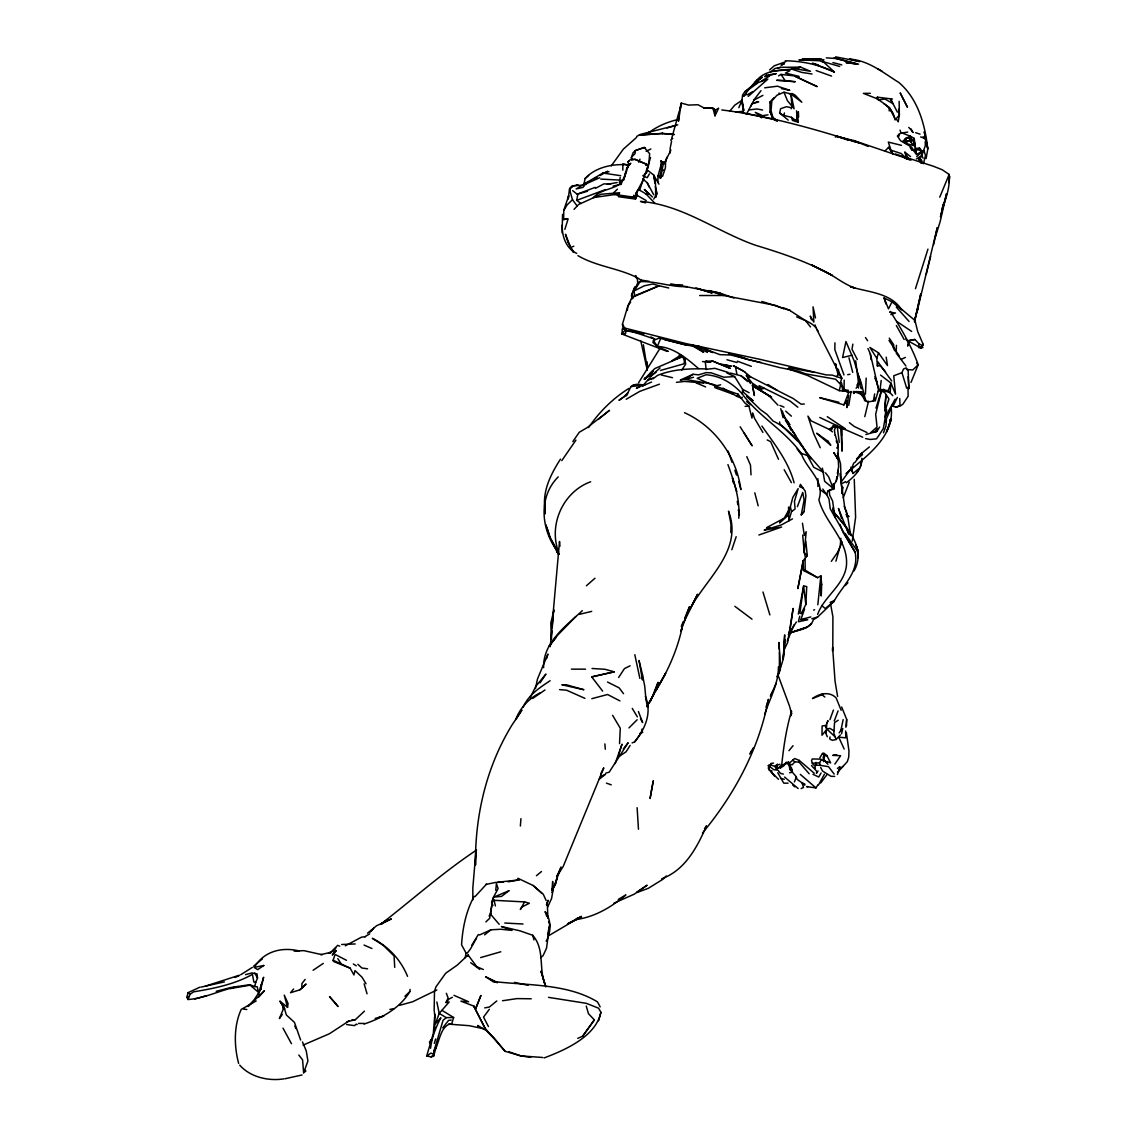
<?xml version="1.0" encoding="UTF-8"?>
<svg xmlns="http://www.w3.org/2000/svg" width="1137" height="1137" viewBox="0 0 1137 1137"><rect width="100%" height="100%" fill="white"/><g stroke="black" fill="none" stroke-linecap="round" stroke-linejoin="round"><path stroke-width="1.5" d="M661.066 164.794L658.053 175.837L661.862 175.908L660.512 178.324L659.83 176.533L661.251 170.28L661.066 160.814L663.638 163.501M738.78 518.23C740.244 499.612 734.218 481.832 727.936 464.621M472.821 899.864L472.836 887.855L476.048 849.851L475.493 865.015M841.579 435.542L841.607 427.185L841.991 451.176L841.039 428.72M434.732 1029.667L434.831 1014.289L433.311 1033.533L426.702 1055.989L431.136 1056.898L433.567 1056.273L436.537 1045.841L433.993 1051.029L433.567 1056.273M646.242 200.553L637.146 195.393L636.009 192.992L638.596 189.595L639.662 190.021L647.834 166.3L646.825 171.204L647.436 170.124L653.69 175.041L658.934 184.166M769.976 111.682L772.876 117.509L777.196 120.55L772.805 118.546L769.976 111.682L770.047 101.932L774.141 97.626M544.978 513.512L545.149 499.314M562.161 232.914L562.531 214.381M564.847 229.319L568.145 218.858L563.654 219.569L563.767 210.444L568.642 195.749L568.258 198.861M730.849 532.613L730.963 523.986L728.519 511.181C743.641 550.72 705.679 578.591 689.576 609.745L697.578 594.225L681.631 626.814M844.194 380.099L844.052 389.735L847.335 391.952L851.286 392.18M899.054 136.127L899.083 134.237L901.058 133.128L907.71 132.105M834.942 342.834L834.842 349.627L843.967 374.94M822.378 468.146L824.652 481.292L833.876 488.938L833.322 483.609L833.933 484.689L833.876 488.938L827.949 491.013L826.684 494.581L829.015 499.143L830.237 508.822L855.067 552.156C859.558 572.138 842.403 585.64 833.975 601.416L817.688 616.979L813.325 619.779C810.482 629.301 798.174 629.898 790.371 632.755L807.128 627.112L811.591 623.616M625.009 176.448L626.757 167.921M893.654 348.107L893.739 344.767L889.262 338.158M758.891 535.001L781.616 527.028L764.377 530.126L781.417 524.882L788.808 520.86L788.552 507.074M846.511 725.832L846.681 719.451L841.678 707.029M657.882 181.749L658.053 175.837L660.512 178.324M865.428 394.155L866.181 378.109M475.479 864.987C474.896 816.096 486.195 767.049 511.934 725.136L521.911 710.014L515.814 719.522C520.05 707.797 528.947 698.473 540.018 692.888M846.511 473.376C865.84 456.591 894.407 437.162 891.209 407.927M889.191 110.914L889.305 107.489L883.904 103.566M805.451 557.457L804.243 552.511L806.176 531.704L804.328 535.428L802.466 523.205M619.324 182.929L620.205 177.5M293.573 989.005L290.518 992.715L299.699 989.901L301.746 988.295L301.959 983.491L305.142 979.44M896.169 351.816L896.453 345.335M807.057 453.251L823.828 472.409L813.722 467.279L807.398 455.596L801.187 453.251C784.374 430.07 758.99 416.767 742.376 394.084L742.589 389.309L734.616 376.589L726.841 372.936M799.78 616.169L798.373 621.783L807.725 619.75L800.832 619.58L804.57 609.034L801.173 613.824L805.835 604.458L806.73 586.578L803.632 585.996L798.33 614.108M260.714 989.432L263.628 977.237L260.885 986.077L260.927 989.403M832.44 650.876L832.625 647.578L835.055 681.333L837.614 696.427M783.535 653.931L783.222 659.133L778.646 674.156M783.947 647.01L784.686 634.901L783.222 659.133L785.369 639.506L783.819 645.972M546.826 916.507L545.092 911.576C551.473 919.947 551.303 932.283 546.186 941.209M364.039 1024.067C381.989 1018.098 399.84 1008.263 409.888 991.549L410.031 989.417M543.628 667.661C542.846 642.576 565.814 626.174 582.315 610.683M669.977 153.168L670.219 149.999M670.446 146.844L671.583 141.272M801.187 453.251C806.332 469.211 825.49 480.567 818.882 499.797C825.164 523.603 849.581 540.928 846.283 567.022C843.029 586.123 823.87 596.769 817.631 614.421M520.376 826.002L520.945 818.626M551.985 630.964L551.346 639.321L550.82 622.962L553.961 609.972L552.795 617.107L559.518 541.425L559.944 546.243M552.241 627.61L553.264 614.236L550.265 646.626M840.854 538.313L840.257 545.845L835.908 561.181M884.685 410.94L885.936 395.25L884.941 406.904M886.462 419.88L885.965 426.005L883.492 432.771M899.083 134.237L897.363 136.028L900.575 140.746L911.533 147.085L915.413 153.154L916.934 149.558L915.555 148.734L914.418 142.338L910.481 137.719L906.246 138.373L905.493 141.883L903.119 140.803L910.282 136.142L914.205 138.387L913.295 145.508L910.922 142.054L910.282 136.142L902.664 133.228M832.781 650.591L832.909 616.737L830.721 604.841M714.988 115.818L715.486 110.033L718.641 108.186L714.988 115.818L712.913 108.214L703.661 107.759L712.927 108.427L715.486 110.033L712.913 108.214M681.006 105.869L681.248 103.126L688.709 105.087L697.947 104.732L703.846 107.844M835.112 435.357L834.416 429.942L835.226 428.18L833.748 425.508M778.518 779.328L769.181 769.92L768.37 765.542L770.673 764.789L774.738 766.452L776.912 768.939M840.399 734.957L836.079 739.519L833.862 733.166L834.53 722.592L838.196 720.233M495.732 890.271L496.443 883.52L498.091 888.608L492.861 898.401L489.663 918.312L485.897 921.908M659.83 176.533L660.881 176.619L663.013 165.249L661.066 160.814M548.517 997.362L586.322 1003.331L598.559 1008.178L600.904 1012.271C595.93 1036.518 564.961 1050.119 544.054 1057.95M583.793 184.649L585.143 178.509C595.433 167.182 612.786 163.614 627.297 164.851L628.164 167.537M841.991 493.629L842.702 487.02L841.991 493.245M779.371 666.893L779.413 652.51M743.3 113.302L742.02 99.9L742.546 95.039L744.948 91.614L761.818 77.7M637.758 190.064L635.938 196.857L618.343 196.701L635.484 199.046L636.407 192.679L643.542 179.348M627.34 310.444L627.851 306.038L631.93 297.496L634.531 295.847L659.133 285.771L668.769 288.002M885.638 371.913L880.322 365.773L877.409 365.958L877.878 361.893L891.706 380.952M797.378 506.661L802.75 492.42L804.129 500.109L801.215 514.862L804.044 511.551L805.877 496.045L805.238 491.184L800.434 484.362L799.567 486.693L802.878 487.986M881.189 380.44L880.137 389.309L878.574 389.877L875.291 400.636L867.943 401.972L864.617 400.494L862.571 392.123M568.287 198.563L569.481 188.813L572.124 186.113L578.037 184.933L577.042 184.919M781.688 765.357C783.549 747.009 786.278 728.632 791.523 711.137L790.897 715.756L790.982 711.009L791.622 713.951L789.533 706.12L778.191 675.577M622.252 328.877L622.124 334.107L667.149 351.39M895.402 154.021L933.235 166.187L942.218 169.74L949.153 174.458C950.248 185.615 946.581 197.269 942.545 207.716M490.274 915.157L492.634 900.689M287.533 1007.368L288.059 1003.445L284.264 995.145L287.533 1007.368L280.029 1001.228L284.577 1008.803L280.029 1001.228M245.549 974.636L251.888 972.945L257.019 973.897L257.516 978.047L255.726 982.297L253.835 981.998L252.428 974.366C234.407 984.415 213.77 988.522 193.702 991.819L190.092 994.221L188.074 999.508C204.916 998.343 220.876 989.901 237.576 986.589M799.894 613.227L803.632 585.996L805.835 604.458M809.203 773.785L799.055 762.117L799.297 760.44L794.678 758.521L788.609 763.751L792.418 771.227L790.172 769.706L788.694 764.249L785.482 763.368L776.301 768.982L776.884 765.144L780.039 764.277M430.596 1048.271C431.747 1037.498 435.826 1027.279 440.858 1017.786L435.4 1023.783L439.209 1013.38L449.172 1001.981L446.002 1002.536L448.106 997.931L446.344 993.297M854.029 391.299L853.702 393.487L855.692 391.625L860.993 391.739L860.666 393.956L864.632 398.959L863.125 396.529M848.557 395.648L846.809 407.629L846.909 400.864L843.881 404.9L819.692 397.68L838.907 402.271M817.801 604.785L820.843 575.89L817.602 577.681L803.447 570.49L803.106 560.74L807.298 555.723L805.82 541.198M833.933 484.689L836.221 481.193L836.917 476.602M837.386 473.532L838.609 466.753L838.253 459.718L833.933 452.782L838.253 459.718M625.677 171.829L623.986 179.859M861.903 458.339C862.343 469.055 854.157 476.815 846.298 482.813M948.798 182.588L949.779 176.406M548.574 921.453L549.74 924.751L546.499 948.286L543.088 955.62L540.629 957.624M826.258 732.612L826.713 724.88M678.761 117.111L679.343 113.629M783.535 115.334L791.494 117.324L792.503 120.451L798.273 122.313L796.454 119.811L798.373 111.639L798.629 116.926M848.728 405.34L851.101 391.426M852.864 344.141L851.983 349.215L857.298 359.505M187.221 995.984L188.074 999.508L187.25 997.774L187.79 992.786L200.098 987.087M926.115 158.54L927.792 148.961L924.296 131.935L927.792 148.961C925.063 124.8 918.142 99.004 898.983 82.56C883.293 72.839 868.767 60.403 849.438 59.053L859.629 61.554L835.624 56.85M642.007 729.13L641.353 732.768L634.688 741.864L632.115 742.902M465.218 957.709L466.056 953.09L461.579 944.804C462.56 928.048 466.056 911.121 474.143 896.297M873.301 401.29L874.666 393.899M845.857 727.268L846.681 719.451M843.157 719.579L840.868 730.508L839.163 732.868M803.106 560.74L797.847 588.582L802.992 562.502M914.503 322.013L920.757 293.914L914.56 321.075M619.665 192.736L601.203 194.228L580.964 203.438L576.672 200.368L577.781 194.711L572.693 190.661M622.124 334.107L625.478 333.539L626.061 330.583M663.752 164.51L664.306 161.752L663.127 162.15M791.153 108.839L791.864 105.272L790.94 93.959L783.99 92.225L776.997 95.21L771.867 100.823L771.042 110.616L772.876 117.509M933.648 244.611L937.258 227.642L917.147 311.268L918.113 306.777M535.47 688.539L537.488 678.988L547.906 654.073L546.57 658.621M647.834 168.219L648.445 165.306L634.503 159.123L648.673 164.993L649.668 153.722L644.281 147.469L635.37 150.567L633.096 152.685L631.333 157.745L631.845 159.99M547.608 934.614L549.74 924.751M778.404 666.978C778.603 683.536 769.721 698.758 764.689 714.292M886.618 409.732L883.335 428.493L878.603 435.883L876.428 438.854L870.132 439.465L865.627 438.584M829.712 738.595L830.081 736.961M258.739 994.577L257.303 986.802L254.745 986.589L255.726 982.297M861.988 459.49L860.155 467.52L853.091 473.475L851.215 469.41L853.162 466.824M841.551 733.791L842.759 728.575L840.584 730.778M788.083 368.871L807.497 375.452L839.277 390.659L840.698 384.505M788.254 120.124L779.612 112.975L780.607 108.711L786.534 106.679L790.144 107.503M864.788 416.654L868.526 401.219M930.634 256.379L926.257 274.23M891.323 418.899L886.547 431.861L891.323 418.899L888.864 425.551M770.673 764.789L770.076 767.205L768.143 768.058M881.374 391.299L875.661 414.166L877.053 427.015L871.113 432.273L876.769 431.492L879.626 427.057M679.755 109.095L681.248 103.126L678.491 121.204L679.272 111.128L671.569 138.771M842.517 386.495L835.596 379.204L805.394 373.789L798.686 371.259L780.01 367.663L730.778 355L719.92 354.659L699.795 347.098L686.293 345.051L659.19 338.044L653.448 340.546L652.965 342.521L657.314 346.373L668.4 351.361M679.926 110.161L680.651 107.304M551.928 890.513L552.667 881.445L552.994 890.626L551.587 898.457L547.736 906.928M934.984 238.273L940.214 221.431L946.567 193.674L940.47 216.698L943.596 203.807L942.189 208.426M665.785 161.511L666.893 157.247M907.71 345.719L908.804 342.393M918.554 347.595L922.931 347.609L922.178 346.884L923.102 344.255L917.744 331.691L914.987 320.492L898.244 306.421M914.617 320.563L917.673 309.051M598.616 1020.784L600.904 1012.271M816.991 329.886L841.707 378.308L840.342 383.24L844.052 389.735L848.458 390.318M907.767 345.918L908.69 342.564M835.254 426.261L832.838 427.071L835.254 426.261L844.379 429.203L862.727 437.205M546.67 905.251L548.077 900.234L546.428 904.896M788.225 514.805L779.641 522.736L788.225 514.805L792.816 497.48L798.146 488.626L794.45 501.403L795.09 509.006L791.508 511.636L788.808 520.86L792.489 518.913M836.221 481.193L837.926 475.081L837.841 470.476M832.838 427.071L833.222 425.721L831.843 429.431L829.299 429.416L811.15 420.861L807.924 416.099L813.765 433.822L820.246 447.736M648.843 163.344L650.52 157.56M453.62 1017.487L451.872 1023.414C439.635 1025.631 439.991 1042.842 433.993 1051.029L443.032 1020.344L446.272 1017.643L453.62 1017.487L441.952 1010.324M852.309 541.07L855.607 517.207L854.257 479.317M258.667 993.084L261.24 984.557M434.306 1043.439L435.656 1038.962M837.202 448.276L838.182 445.022L835.354 435.258M837.244 448.092L838.182 445.022L836.192 440.9M765.968 707.285L768.399 699.34C759.146 748.686 734.36 794.649 702.481 833.009M837.074 458.31L838.068 455.084L838.182 445.022M875.987 408.084L881.147 391.37M647.436 170.124L646.598 172.838L644.011 174.771M655.452 186.582L656.973 193.333L655.708 197.412L655.495 183.611L653.69 175.041L654.94 183.284M618.599 755.124L622.01 744.181L615.145 763.581M876.783 358.311L878.503 352.854L869.904 347.425L876.783 358.311L877.409 365.958M854.029 570.93C866.295 549.384 848.046 528.065 834.231 512.716L846.61 528.165L849.083 534.575M915.47 288.713L927.948 249.117M305.086 1070.287L305.896 1071.011L303.622 1072.759L307.928 1060.992L306.237 1050.858L302.47 1041.947M878.219 391.483L878.46 390.758L884.359 392.023L888.963 398.945L886.277 407.074L884.913 417.407L895.189 399.13M784.459 112.961L783.564 115.676L779.612 112.975M731.858 549.711L736.165 536.707M366.015 983.775L362.035 977.209L354.971 970.543L353.934 974.977L350.168 968.184L333.454 961.461L333.155 960.239L335.088 954.44L346.487 960.296M662.558 176.349L665.415 167.821L665.6 160.559L670.759 150.496L670.034 147.881M620.504 182.361L621.271 180.186M884.927 422.125L891.38 407.444M892.758 395.648L888.224 390.702L890.925 383.07L880.564 375.096M788.353 634.688L790.059 629.898L793.114 608.423L787.614 642.59L784.132 649.668M630.665 302.016L627.851 306.038L622.465 324.173L623.09 328.764L624.369 327.968L686.023 343.587L759.914 359.32L826.187 374.897L832.284 375.125L836.619 376.631L839.035 372.666L838.282 369.283M794.081 624.739L787.188 641.325M829.939 719.636L833.435 710.071M899.154 101.335L899.353 115.05L895.018 119.939C893.71 109.706 884.7 103.865 876.826 98.635L877.366 97.171L892.446 99.047M794.422 781.958L796.341 776.784L790.172 769.706M467.833 956.174L468.345 954.796M613.056 186.113L621.044 184.35L626.8 170.664L627.013 167.636L630.808 163.231L628.846 164.936L627.994 161.88L629.187 160.658M834.274 720.957L838.083 710.895M837.415 774.524L840.229 767.134M827.04 723.089L827.963 720.673L825.817 725.847M523.191 707.214C528.208 695.133 539.62 687.7 550.095 680.736M843.284 497.636L849.254 482.23M634.617 287.178L631.518 295.08L631.731 297.212M475.806 1008.405L480.852 995.571L475.806 1008.405L473.774 1006.089L460.897 1001.157L468.629 1001.782L454.004 995.344M853.816 462.887L852.054 467.364L840.84 482.386M638.738 162.264L639.975 159.152M631.817 298.86L631.703 295.336L634.972 287.206M919.151 148.762L919.478 147.938L922.192 151.335L916.749 156.551M910.993 382.43L918.199 364.75C911.433 345.932 900.945 328.223 890.328 311.424M283.298 1008.704L282.559 1005.563L284.023 1007.354L279.389 1018.581L282.289 1014.431M551.886 892.488L561.081 867.034L556.604 876.883L563.199 866.465L603.79 767.845L600.748 773.771M939.745 197.198L949.153 174.458M681.305 626.359L683.351 621.442M684.73 618.158L689.505 606.689L680.892 631.106L682.257 627.112C677.368 649.881 667.845 671.47 655.409 691.111L665.642 673.331L646.825 706.66M923.429 163.714L925.49 155.499L923.955 150.553M888.224 390.702L880.137 389.309L890.1 392.748L890.925 383.07L895.515 394.184L893.753 375.764L901.954 372.68L903.517 368.985L906.232 367.876L908.15 370.776L908.889 388.74L908.15 376.688M738.823 107.674L741.992 100.255L734.673 105.229L729.599 111.355M698.573 368.573C686.734 358.425 673.687 347.211 657.314 346.373L660.654 338.584M577.923 255.64C596.186 266.456 618.4 268.076 637.288 277.726L637.701 282.886L634.204 290.93L634.531 295.847M770.36 696.199L772.108 692.277M771.241 694.281L776.329 682.982M635.484 199.046L637.146 195.393M680.978 355.256L684.815 358.837L683.991 363.797L660.469 370.449M626.444 395.818L630.907 386.623L633.195 385.159L637.061 384.207L644.821 385.002M530.14 697.891L535.783 686.336L545.931 674.07L540.047 682.825M907.667 396.969L902.806 404.289L900.376 405.909L896.084 407.145L893.014 406.307L897.391 397.41M429.715 1043.396L431.918 1039.062L429.559 1041.833L429.715 1043.396L431.719 1039.417M892.019 301.817L888.466 308.894L884.074 297.937L892.019 301.817L901.669 309.832C890.896 292.678 868.128 292.266 850.661 286.822M750.818 106.238L753.959 100.099M746.426 114.439L751.941 103.751L757.811 101.577M722.862 388.101L736.904 396.372L738.055 394.141C723.971 389.522 710.767 384.32 697.208 378.323L705.935 374.769C720.261 375.665 733.067 383.453 742.376 394.084M842.275 541.923L837.599 552.312L831.346 561.323M857.312 472.21L859.16 468.671M856.133 388.243L860.311 381.734L854.185 360.941L845.956 341.526L842.574 357.544L852.082 355.199M776.926 676.643L779.371 672.123L780.408 665.87L778.987 642.504L779.271 649.17M634.688 741.864C645.034 729.073 652.254 713.112 645.375 696.299M649.852 376.375L653.008 370.619L644.366 379.431L653.079 370.52L648.843 376.589M818.569 784.857L824.439 774.183M834.188 774.112L828.503 766.665L820.189 765.357L819.55 762.856L821.113 760.028L824.652 760.554L826.528 762.501M476.517 938.181L470.519 948.869L467.236 953.218L466.056 953.09M560.47 459.149C550.635 474.442 541.837 491.795 545.163 510.57M653.732 199.074L656.973 193.333M524.612 901.925L520.32 909.472L522.125 906.9L529.373 903.247L524.612 901.925L494.098 900.305L492.861 898.401M492.946 905.436L491.568 902.238L492.762 900.149M821.085 772.989L818.739 777.026L812.969 774.311M755.48 82.958L757.27 79.888M649.398 173.947L647.18 177.727L642.732 175.738M618.642 677.467L624.455 668.599L630.125 665.799M752.438 749.738L753.561 747.89L750.69 752.296M563.767 210.444L567.235 204.745L572.494 199.728L570.191 191.855L570.134 188.415L572.124 186.113M471.656 945.373L478.322 934.586L479.572 934.955L490.886 929.81L500.877 929.256L512.048 930.393L501.431 926.527L520.007 930.848L532.727 935.282C544.879 949.21 538.725 967.885 544.751 983.732L540.985 971.211L545.931 986.93M843.881 404.9L848.614 392.748L846.852 391.455L839.277 390.659M825.874 730.494L821.994 735.241L822.108 726.003L825.021 725.505L826.144 727.936M638.61 382.757L659.957 348.405M551.957 889.376L555.51 883.676L557.215 877.252L555.368 884.558L551.886 889.859M817.361 771.696L816.38 773.274L818.072 770.943M611.251 165.874L623.289 149.203L636.564 137.406M819.862 757.668L822.492 753.461L823.799 753.092L826.912 755.679L830.635 762.884L826.954 761.52M791.835 629.116L796.355 622.01M630.125 745.46L626.075 751.799L619.04 756.446M807.91 786.633L806.574 786.633L815.968 787.884L818.029 784.658M260.103 990.725L254.105 999.878L248.037 1006.487L264.395 990.768L258.611 997.163M681.731 370.108L685.696 364.067L684.815 358.837M801.215 514.862L804.044 511.551M749.624 754.03L751.5 751.173M785.482 763.368L789.064 762.813L786.25 762.231L783.848 765.841L780.565 767.845L777.026 767.83L776.884 765.144M752.552 85.488L754.982 81.935L762.344 77.174M834.885 764.092L840.627 755.721L832.739 755.366L836.733 754.712M837.514 772.321L847.292 761.705L848.699 757.341L848.969 750.932L846.369 732.683M561.777 460.641L575.933 440.133M572.835 441.582L579.287 432.245L587.09 427.668L609.503 410.343L598.247 419.454M489.095 916.081L490.829 913.594M651.586 382.032L642.661 385.926L643.258 385.073L633.195 385.159M586.251 1006.074L588.454 1013.664L594.338 1019.889L582.67 1036.219L577.752 1038.337M647.067 705.892L653.491 695.005L658.067 682.328L650.748 700.747L647.649 704.983M704.542 828.617L706.532 825.832C697.123 847.278 685.114 870.231 661.677 878.802M582.67 1036.219L594.338 1019.889M649.085 281.308L641.055 280.086L634.204 290.93L644.139 285.842L652.794 283.98L659.133 285.771L631.93 297.496L633.494 297.979M854.853 462.56L861.988 452.995L856.573 458.993M489.336 1009.301L483.538 1017.089L488.441 1026.555M588.582 427.611C599.199 411.921 612.857 398.462 628.932 388.399M820.687 782.981L826.926 774.695M760.994 90.676L753.732 100.184L762.884 95.38M623.332 748.956L628.136 742.759L609.162 772.194L605.879 773.103M557.741 635.114L549.285 645.958L556.32 637.033M558.224 476.915C538.028 496.855 540.899 530.126 557.784 551.36L550.237 537.63L545.931 524.711M558.324 634.489L575.876 616.496M750.335 87.72L753.12 84.309M788.964 750.69L793.043 745.687M442.719 1027.862L448.561 1020.386L451.233 1020.06M574.029 209.364L578.733 204.362L580.964 203.438M446.002 1002.536L448.973 999.053L452.384 997.334M642.661 385.926L648.829 378.806L653.107 378.735L657.527 375.395C673.317 369.07 690.017 368.445 706.688 368.957M918.568 159.763L921.524 156.38M742.333 397.168L741.438 398.192L736.904 396.372M475.01 896.652L486.508 884.145M332.814 951.299L335.799 947.988L330.625 952.934M799.055 762.117L794.905 761.818L792.205 764.817L788.609 763.751L788.467 761.705M656.035 372.353L651.131 375.778L660.028 367.962M845.331 585.527L847.889 582.784M624.44 396.344L627.837 392.72M885.226 150.809L888.58 147.313L893.128 154.135L888.58 147.313M369.909 932.141L373.647 928.233L370.491 931.516M875.163 431.079L877.579 428.55M748.189 96.418L767.83 79.178L758.208 82.575L748.828 89.439L743.655 96.233L746.213 94.058M644.366 379.431L654.77 368.573L682.953 356.393M666.239 875.959L663.056 879.171L648.36 888.295L637.075 892.474M918.199 364.75L912.741 369.98L906.473 369.482M628.974 727.907L637.146 719.749M301.746 988.295L306.066 984.002L299.699 989.901M919.478 147.938L915.555 148.734L913.693 150.567L910.154 147.398L911.973 150.397M255.114 966.095C264.765 950.944 282.445 946.837 299.287 950.973L295.89 951.072M626.345 329.105L621.641 333.724L625.478 333.539M632.257 156.352L635.1 153.58L635.37 150.567L644.281 147.469L645.262 147.995L642.632 147.867M649.966 377.37L652.283 375.082L644.295 378.209M491.568 902.238L492.449 901.399M617.391 189.197L613.838 192.636L614.094 194.37L634.034 197.213L633.75 195.209L635.938 196.857M364.451 1011.163L355.327 1019.69L347.027 1021.722M404.943 996.254L409.888 991.549M380.454 924.452C412.39 899.665 442.861 872.463 476.588 850.007M838.637 770.46L843.128 766.267M846.027 473.674L849.751 470.221M647.692 133.555C656.262 126.676 666.936 122.142 677.595 119.584M623.431 179.319L619.85 182.602L621.044 184.35M187.25 997.774L188.472 996.666M769.593 69.925L774.269 65.775L785.71 61.753M431.136 1056.898L434.021 1054.34L430.994 1053.089L426.702 1055.989M585.143 178.509L588.653 175.411M586.394 585.782L594.964 578.25M754.869 82.731C765.841 66.785 784.843 72.072 800.633 67.14L810.482 71.29L794.194 68.618L800.633 67.14L780.764 67.325L775.121 68.433L770.204 72.242M774.738 766.452L777.466 764.149M857.113 459.121L862.514 454.587M670.688 140.178L672.777 138.43M823.984 59.792L822.108 61.355L839.66 66.443M367.535 933.193L376.546 925.774L391.37 918.923L381.591 923.628L387.347 919.705L382.131 923.827M914.418 142.338L911.178 138.956L905.322 143.248L913.295 145.508M253.65 966.123L262.405 958.889M536.408 875.732L541.51 871.51M617.405 195.479L619.367 193.873L593.429 197.582C600.109 190.05 609.915 189.865 617.846 185.232M859.487 455.056L869.379 446.94M496.798 1000.958L489.365 1007.041L484.703 1007.879M484.604 934.87L490.886 929.81M755.792 83.754L758.351 81.722M837.443 768.47L839.674 766.708M599.014 779.399L605.509 774.269M627.425 394.169L618.969 400.309L624.384 396.6M660.881 176.619L661.862 175.908M570.134 188.415L573.83 185.743L582.3 185.217L576.175 188.955L582.883 187.42L585.726 183.967L599.696 177.742M646.953 133.64L649.81 131.608M256.195 1000.944L241.243 1009.4C233.696 1025.602 234.051 1046.367 238.642 1063.408M532.628 698.459L545.007 689.988M636.848 892.175L647.081 885.211L634.304 894.137L613.923 903.19M313.116 970.259L323.292 963.409M916.436 158.953L921.894 155.314L925.305 145.735L925.248 141.542M349.116 1020.855L329.446 1033.732L303.053 1045.13M693.058 374.286L685.128 379.388L680.296 380.056L693.058 374.286L698.687 374.84L706.006 372.623L711.137 372.822L723.828 377.214L734.616 376.589M240.66 974.793L252.357 967.374M907.468 141.457L905.251 138.714L907.369 137.392L911.178 138.956M680.025 355.639L671.853 360.727L681.66 356.99M761.577 80.997L769.408 76.151M744.948 91.614L749.411 88.857M626.203 399.258L639.833 391.341L659.446 384.192M627.994 161.88L630.367 159.635L633.906 159.749L631.333 157.745M662.501 170.522L663.567 169.896M364.878 936.689L369.724 933.847M618.301 899.395L625.89 894.947C611.194 907.255 594.381 917.388 574.697 919.734M585.384 183.256L602.937 173.037L609.02 171.701M549.342 935.325L581.419 916.379L567.477 923.912L581.476 917.175L576.487 918.597M778.561 75.838L781.02 74.402L799.126 76.421L785.425 73.066L789.917 70.665M593.94 179.077L596.996 177.329M600.038 175.567L607.655 171.175M747.023 94.925L752.893 91.543M766.58 527.639L784.317 518.117L790.414 506.988L791.508 511.636M636.606 136.497L640.245 134.436L677.695 124.857M783.905 63.629L781.119 65.207L784.345 63.871M637.701 282.886L639.904 281.649C656.021 280.91 671.313 287.434 687.345 286.595M361.552 937.13L345.321 945.799M600.336 776.955L604.884 774.453M595.461 188.372L603.918 183.867L610.74 184.08M842.474 483.282L845.644 481.591M834.274 600.45L830.138 602.653L833.975 601.416L825.263 608.522L821.596 605.509M827.949 491.013L833.165 488.398L828.717 476.943L825.519 472.893M801.144 788.595L803.489 787.429L802.111 782.881L797.023 779.286L796.341 776.784M647.848 380.469L653.164 377.839M235.217 977.465L239.296 975.461M590.672 481.775C563.071 491.738 548.205 524.839 558.622 552.269M813.651 610.157L814.575 609.716M646.1 151.235L650.89 149.004M901.058 359.448L905.393 357.416M640.145 386.495L636.379 388.229L643.258 385.073L630.907 386.623M436.821 989.986L412.504 1001.811L399.3 1005.392M764.377 530.126L770.36 527.483M576.672 200.368L605.396 189.595M896.084 407.145L900.007 405.539L899.737 398.547M823.401 694.11L812.5 698.573C819.223 693.414 829.712 691.04 836.178 698.004L841.153 710.255M864.617 400.494L865.555 400.125L867.943 401.972M584.617 183.597L589.378 181.721M639.662 733.536L642.789 732.313M571.939 246.928L573.815 246.203M595.148 187.378L577.283 194.171L587.502 191.258M707.413 369.17L714.917 368.331L728.163 372.424M807.128 627.112L790.371 632.755M758.677 101.946L751.941 103.751M302.044 1074.977L284.932 1078.771M905.251 138.714L906.246 138.373M890.868 314.579L895.473 312.988L889.589 312.163M921.254 348.235L907.966 340.787L914.915 339.466L918.938 343.829L922.533 345.563M239.125 975.304L205.314 986.177M714.789 386.253L720.673 384.789M811.818 618.741L817.688 616.979M563.654 219.569L567.022 218.588M233.341 987.669L230.271 988.55L250.154 985.182L257.53 991.492M194.64 999.082L206.294 995.728M480.638 957.581L500.792 951.783M666.922 127.998L676.359 125.354M591.695 611.379L579.472 614.335M865.854 434.533L876.769 431.492M381.336 1016.748L383.809 1016.066L378.735 1017.459M592.036 668.485L604.898 669.267L614.278 671.811L591.709 676.899L602.638 691.111M375.153 1018.439L380.113 1017.089M746.17 375.622L752.282 383.098L761.221 389.167L764.377 388.3L789.917 400.949L797.861 407.202M800.832 619.58L810.837 616.922M591.808 698.672L607.584 694.508L619.949 700.904M582.371 184.819L586.621 183.697M747.663 377.626L750.591 376.859L793.2 398.533L801.088 404.161L804.328 404.019M769.223 765.315L768.37 765.542L773.814 769.706L777.992 770.19L780.394 773.316L783.35 774.098M216.215 991.308L230.967 987.499L249.799 984.685L254.745 986.589M820.871 759.118L812.259 758.976L811.548 760.667L812.358 763.297L819.55 762.856M777.935 68.049L780.764 67.325M693.485 377.299L685.128 379.388L711.719 383.936L716.878 385.614L717.248 388.47L733.337 394.326M835.254 137.008L837.23 136.554L853.716 140.547L911.192 160.019M320.677 954.654L330.398 952.436L328.593 953.204L331.208 951.939L337.646 945.359L339.764 946.14M591.709 676.899L614.278 671.811M201.292 987.087L224.401 981.885M836.079 739.519L832.54 740.286L830.181 739.391M803.447 570.49L805.195 570.134L817.602 577.681M485.826 884.444L495.675 882.426L503.393 882.184M785.255 60.801C801.77 61.014 819.436 64.638 834.43 72.057L824.027 62.421L819.606 60.744L798.856 59.849M796.454 119.811L794.976 120.124L791.494 117.324M389.863 1009.443L394.127 1008.576M907.966 340.787L914.915 339.466M789.575 772.776L791.778 772.364M711.961 360.813L730.224 368.36L711.961 360.813L707.086 361.722L705.85 360.884L710.98 361.964M764.732 87.805L777.481 86.199L789.789 90.32L781.375 88.601M847.69 374.684L849.95 374.272M607.314 184.265L617.093 182.574M508.054 881.815L519.069 879.924L517.861 878.276L533.125 885.496L543.244 894.194L546.144 900.532M770.63 763.538L773.515 763.098M857.014 550.592L857.895 550.464L855.678 544.936M502.511 1000.745L517.008 998.599L531.221 998.783M768.029 114.851L762.572 115.647L755.338 112.364L761.591 117.836M645.745 165.405L648.417 164.794M749.496 109.848L756.901 108.967L762.6 109.991M283.753 1078.899C268.346 1081.244 250.353 1077.208 239.736 1065.156M497.935 882.198L519.069 879.924M676.401 382.33L684.787 381.435L703.419 383.041M735.682 112.066L741.878 111.426M702.538 361.594L710.341 361.95M853.006 392.023L856.431 391.711M745.119 406.378L748.899 406.065L751.955 418.061L752.737 412.902L754.485 418.26L762.899 432.472M362.504 937.016L365.432 936.774M799.965 60.119L814.575 58.939M351.873 1019.932L355.327 1019.69M773.274 70.92L789.504 69.883M863.807 396.657L858.151 391.554L860.666 393.956L854.484 391.782L856.928 391.625M294.071 951.086L303.892 950.646L322.226 954.739M789.263 93.731L792.461 93.589L795.346 95.337L801.855 102.231L790.94 93.959L794.095 108.754L787.429 100.681L783.99 92.225M600.165 1006.842L597.479 1001.896C567.32 983.448 527.142 985.466 492.818 981.473L485.627 976.754L496.741 982.226L492.818 981.473M341.683 944.492L355.185 943.966M721.81 109.948C767.617 115.647 812.657 128.424 856.715 142.281L835.524 135.644M670.205 285.074L682.513 284.918M821.099 58.826L802.253 58.982L823.273 59.65M870.302 93.319L863.367 93.376L876.826 98.635M788.055 783.151L783.805 783.194L777.765 772.734M854.484 391.782L860.993 391.739M699.653 295.535L723.516 295.492L775.391 305.37L783.62 308.781M571.385 669.139L585.569 669.167M358.482 1023.428L364.551 1023.456M922.178 346.884L919.037 346.828L918.938 343.829M785.084 80.571L776.67 80.286L795.218 81.75L785.084 80.571L781.02 74.402M674.326 134.507L661.833 133.413L639.278 135.09L662.828 133.484L661.833 133.413L674.156 134.464M638.596 189.595L645.901 193.844L649.213 193.958L644.309 189.481L652.439 196.985M600.777 179.092L619.438 180.058M504.771 923.031L523.006 924.011M826.286 57.873L836.065 58.513L858.563 64.155L845.956 62.592L857.156 64.056L833.989 57.902M826.912 755.679L824.595 755.508L822.492 753.461M559.589 689.619L566.624 690.216L584.93 698.36M484.177 1028.914L469.325 1025.688L448.603 1024.139M542.662 1057.481L520.86 1055.903L505.098 1051.313L485.215 1028.615L473.774 1006.089L485.215 1028.615L492.222 1036.532L486.338 1030.619L477.696 1025.446L478.435 1027.038M638.98 332.032L626.189 330.753L623.09 328.764M243.446 1009.059L246.828 1009.514M530.766 1057.353L520.86 1055.903L508.665 1051.668M367.578 968.838L361.836 967.985L357.842 964.304M602.937 173.037L620.745 175.723M812.017 74.004L801.613 72.37L791.864 69.172M788.78 367.692L814.106 372.296M820.189 765.357L813.523 765.002L812.358 763.297M670.816 283.852L719.806 293.048L733.919 297.993M761.023 362.461L747.066 359.306L728.689 353.38L745.332 358.297M729.826 372.936L741.097 375.807L749.141 381.719M721.256 364.138L731.532 366.313L725.136 364.849M514.45 982.396L528.108 985.324M708.607 290.575L719.806 293.048L723.516 295.492L708.664 290.745M643.812 334.065L626.189 330.753L622.465 324.173M664.818 339.736L686.293 345.051M744.266 113.203L773.046 119.271L777.31 121.218M761.847 301.433L790.371 310.572L782.753 307.587M661.293 374.983L672.479 377.697M780.451 778.333L784.288 779.271M901.442 145.351L888.31 142.082L891.01 150.212L901.257 153.538L906.829 158.825L904.938 152.187L910.524 156.608M832.938 62.578L841.792 64.908M850.433 286.794L854.839 287.959C842.29 283.696 832.526 274.216 820.274 269.227C799.524 259.137 777.424 251.874 755.338 245.194C716.665 231.578 682.442 204.703 640.486 201.391L645.489 202.883M706.205 350.409L711.79 351.944M726.941 359.761L737.06 362.532M818.37 64.951L812.458 63.246L834.43 72.057M623.915 163.941L628.463 165.277M350.168 968.184L333.155 960.239M695.759 288.002L712.174 293.019L696.995 288.4M628.96 330.412L654.94 339.167L650.933 336.964M790.528 765.13L788.694 764.249M920.629 136.952L923.699 137.947M837.23 136.554L848.628 140.306M836.619 376.631L841.707 378.308M905.066 158.256L909.856 159.834M915.669 132.688L920.032 134.152M346.629 1024.536L354.446 1025.631L356.194 1024.153L357.174 1024.565M816.139 70.565L831.559 76.08M714.718 387.561L717.248 388.47M606.447 783.123L611.237 784.857M737.373 361.182L751.315 366.341M844.379 429.203L819.763 417.464M815.968 787.884L800.306 774.396M917.346 149.444L922.192 151.335L916.28 154.575L915.868 150.255M769.181 769.92L772.066 771.071M868.199 146.417L853.716 140.547L858.449 143.02M796.611 316.853C804.243 320.364 814.021 322.709 817.958 330.938M696.256 382.956L705.622 386.893M779.939 405.426L783.976 407.117M483.339 969.52L476.773 966.692L468.046 954.952L457.301 965.086L445.661 973.258L435.855 987.001L434.49 991.436L434.135 1011.12M746.725 375.182L750.591 376.859L744.394 371.657L733.322 365.702L742.987 370.761M364.039 945.06L371.913 948.5M834.7 776.415L830.92 776.287L822.563 771.042L820.672 767.489M792.859 119.143L797.094 121.105M697.805 345.705L712.743 352.584M490.232 979.341L497.437 982.766M866.991 432.557L854.157 426.418L849.41 422.708M804.939 784.232L802.111 782.881L804.726 785.212M767.191 439.948L770.616 441.639L778.49 459.291M607.513 682.029L619.139 687.871L623.531 693.684M764.377 388.3L759.09 385.642L761.221 389.167M692.831 344.98L707.441 352.413M878.034 68.987L882.07 71.148M576.715 253.437C565.928 248.25 561.834 236.198 562.261 224.884M691.793 345.492L703.647 352.243L692.731 345.122M684.531 412.688C715.13 426.602 736.406 456.392 740.898 489.649L738.737 481.491M749.155 392.734L742.589 389.309L743.527 392.35L753.092 400.693L746.696 396.372L760.681 409.86L766.935 414.309L773.075 421.045C789.234 428.493 801.358 444.169 811.051 458.851M752.879 386.111L771.483 397.197L752.438 385.073L754.343 395.392L752.438 385.073M679.116 355.042L682.896 357.302L685.014 361.552M479.786 969.42L470.675 962.712M446.272 1017.643L439.209 1013.38L436.864 1002.01M755.963 387.788L771.483 397.197M790.798 311.097L805.508 320.606L810.468 326.93M896.752 321.416L911.675 331.45M846.127 514.706L849.012 516.525L846.511 514.691M187.79 992.786L190.092 994.221M637.288 277.726L641.055 280.086M767.972 384.519L777.168 390.361M827.281 416.696L845.288 428.748L833.009 426.446L829.299 429.416L832.469 431.889M353.351 963.977L356.236 965.825M833.791 730.835L830.024 728.376L826.855 729.002L834.928 736.719M792.688 760.184L794.905 761.818M748.899 406.065L745.09 403.237L738.055 394.141M734.9 606.334L752.026 619.182M819.678 489.208L826.684 494.581L822.79 489.052M542.008 893.511L533.125 885.496M746.483 401.503L750.548 404.658M636.237 276.291L635.455 275.651L636.734 278.466M821.525 694.337L824.822 697.024M814.234 773.231L799.297 760.44M784.615 777.054L798.131 788.524M642.703 178.822L647.166 182.687L653.747 194.811M741.097 375.807L747.634 381.535M792.731 785.056L794.791 786.861M785.695 411.153L791.395 416.156M909.159 140.476L910.922 142.054M896.155 352.982L905.947 365.986M797.165 440.687L779.826 423.731L779.612 421.941M499.2 924.324L490.8 914.461M645.901 193.844L654.898 203.253M769.394 396.131L777.964 405.17M807.298 555.723L804.243 552.511L802.694 535.129M892.033 405.255L893.014 406.307M811.463 765.499L816.551 771.099M493.16 1036.816L505.098 1051.313M559.233 554.174L556.917 551.616L549.938 537.787L547.011 527.966M908.747 127.387L913.352 132.532M896.283 307.075L909.074 321.458M744.394 371.657L745.247 372.609M782.27 410.841C787.33 427.469 800.647 440.047 807.398 455.596M824.652 760.554L827.892 764.263M559.091 554.103L556.917 551.616L558.466 554.458M570.746 248.932L573.489 252.101L571.897 249.245M905.819 339.153L908.833 342.706M341.356 964.204L337.831 958.619M770.758 771.355L774.624 776.258M298.818 1055.065L302.57 1059.84L303.622 1072.759M923.187 136.71L925.433 139.723M797.094 448.902L800.96 454.075M572.494 199.728L577.241 206.138M800.064 443.43L805.053 450.437M761.932 426.077C774.382 443.913 788.495 461.437 794.109 482.827M657.314 346.373L653.448 340.546M878.503 352.854L887.485 365.56L886.192 357.146M783.123 415.161L789.888 424.826L786.392 419.78M845.203 533.537L856.573 549.995M901.954 372.68L906.672 388.172M888.992 340.375L899.225 355.881M785.354 420.264L795.602 435.556L788.524 424.741L791.139 430.411M865.484 337.547L867.63 340.759M896.411 119.087L898.202 121.83L899.353 115.05L898.571 109.294M740.159 426.787L752.125 445.789L744.252 433.24M855.067 552.156L843.014 532.315L839.93 524.484M893.369 114.269L889.305 107.489L894.634 118.049M632.257 708.408L637.345 716.878M612.616 715.344L620.262 728.234L619.551 743.626M640.444 718.797L642.647 722.578L638.411 711.52M874.993 378.408L876.755 381.492L878.574 389.877M570.689 247.113L573.489 252.101M407.543 976.342C400.707 959.656 388.413 946.425 372.311 938.295L383.34 945.387L394.098 955.99L394.71 967.374M784.175 469.695L791.423 482.642M567.789 241.698L565.43 234.222L570.291 246.388M896.354 325.552L904.142 339.494M567.889 242.11L569.992 245.862M282.999 1028.132L291.484 1043.723M254.816 973.073L257.516 978.047M904.938 152.187L907.951 157.929M897.391 112.137L890.541 99.004L892.801 103.566L885.027 99.047L878.304 99.871L877.366 97.171M839.035 372.666L841.778 378.024M916.678 362.731L917.786 364.906M844.251 506.164L847.534 515.431L850.647 535.442M918.554 158.327L920.871 163.017M844.166 749.027L838.736 737.16L845.8 737.828L845.644 731.006M647.166 182.687L649.199 187.122M867.957 348.519L870.317 353.749L876.755 381.492M825.561 732.811L827.352 736.776M746.497 374.485L750.434 383.539M746.796 456.648L750.491 465.132L751.017 474.868M921.268 153.992L923.059 158.199M848.444 533.367L838.452 508.438L841.479 518.074M911.206 128.978L912.457 132.02M779.03 93.049L779.485 94.186M861.292 388.84L860.013 385.642L860.311 381.734L857.127 385.4L858.364 381.861L855.692 360.827M815.414 768.271L814.803 766.722L816.465 764.661L815.925 762.373M294.867 1026.043L295.833 1028.559M857.696 373.746L861.15 382.686L865.555 400.125M893.156 346.87L894.648 350.736M857.568 385.514L858.52 388.072M815.016 324.898L815.968 327.527M770.047 101.932L770.559 103.353M850.874 467.136L853.091 473.475M300.637 1040.042L294.426 1022.334L286.425 1015.043L284.023 1007.354M728.106 451.048L732.029 462.262M734.829 470.277L736.506 475.081M770.602 112.179L772.805 118.546M900.063 130.144L901.058 133.128M811.491 319.739L810.255 316.058L813.85 322.112L813.054 306.834L815.485 317.905M832.739 508.026L835.382 515.999M844.947 508.935L840.001 473.603M921.482 160.019L922.448 163.032M736.762 491.397L732.455 478.052L733.351 482.827M884.074 297.937L885.922 303.963M769.877 614.89L762.97 592.007M874.978 376.574L878.304 387.973M364.153 983.818L367.038 993.809M837.543 453.336L840.527 463.797L841.408 486.21M835.468 364.138L838.196 375.025M532.727 935.282L533.964 939.929M754.783 492.818L758.18 505.809M848.955 357.814L852.722 372.367M780.764 408.695L783.095 417.72M833.009 509.589L835.027 517.477L832.597 500.991L829.64 495.036L829.314 490.331M642.348 674.042L639.022 660.512L642.448 679.94L642.348 674.042L644.707 686.037L646.043 700.193L647.82 707.385M923.102 344.255L923.329 345.222M647.323 370.221L640.756 340.83M494.098 900.305L495.405 905.962M883.733 389.152L884.359 392.023M634.816 654.713L639.875 678.419M742.049 102.273L743.783 110.602L742.02 99.9M920.302 158.029L921.311 162.946M735.71 368.175L736.961 374.386M738.382 509.873L739.348 515.047L738.581 509.916M780.238 766.125L780.565 767.845M643.386 344.753L647.152 367.891M837.045 425.238L839.262 442.321M874.865 397.978L875.291 400.636M737.288 501.389L737.814 504.8M835.837 363.982L836.576 369.084M841.622 382.97L842.702 390.716M914.205 138.387L915.555 148.734M870.317 353.749L871.07 359.576M647.024 361.765L647.564 366.327M637.118 807.682L638.468 829.257M705.366 362.419L706.162 369.653M631.703 295.336L632.087 298.818M434.391 1012.186L434.917 1017.032M857.028 546.584L858.165 557.727L857.44 548.702M846.298 510.271L846.909 516.923M547.281 902.806L547.906 918.412M797.705 115.59L798.273 122.313M604.87 743.911L605.31 749.24M545.12 512.773L544.779 507.656L544.879 513.924M796.568 110.829L797.009 119.385M890.157 419.795L890.299 423.035L890.214 419.553M907.994 387.148L908.122 396.23M805.067 559.233L805.195 570.134M817.901 478.748L817.929 486.522M622.834 163.813L622.834 170.166M821.696 584.446L821.241 595.987L820.843 575.89L821.696 584.446M824.595 755.508L823.629 761.605L823.145 756.986L824.595 755.508M651.473 790.585L650.094 798.501L653.278 780.764L651.473 790.585M333.923 952.82L332.302 955.066L336.282 950.575L333.923 952.82M766.48 75.213L764.718 76.62L776.216 73.635L766.48 75.213M508.879 890.783L501.559 896.382L493.941 897.093L508.879 890.783M263.798 965.498L257.701 969.619L254.048 967.402L263.798 965.498M791.309 767.447L789.874 767.603L792.418 771.227L791.309 767.447M566.368 684.801L561.849 684.758L583.906 689.733L566.368 684.801M817.02 86.54L795.175 76.35L817.02 86.54M821.326 269.839L811.775 265.006L832.412 275.495L821.326 269.839M828.191 441.369L816.636 433.24L830.792 445.32L828.191 441.369M335.287 1003.09L329.517 996.623L338.059 1006.543L335.287 1003.09M903.105 98.677L900.163 92.879L907.411 107.205L903.105 98.677"/></g></svg>
